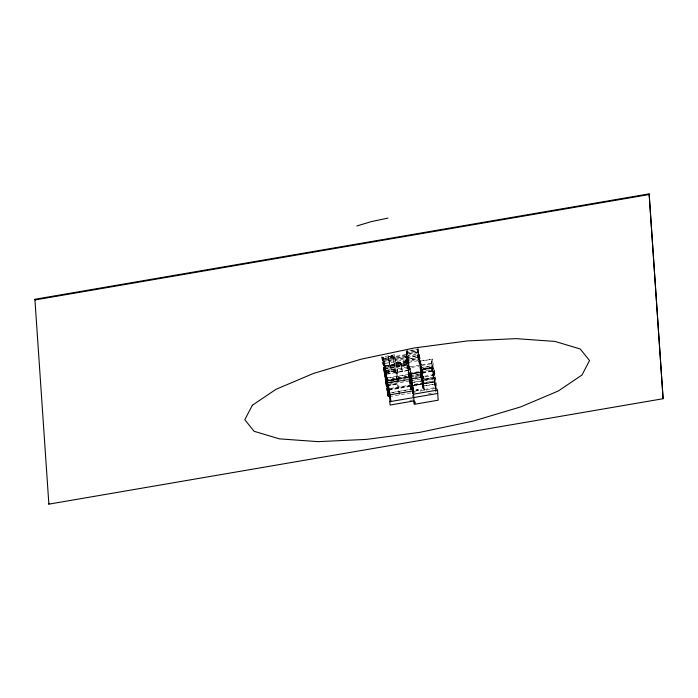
<?xml version="1.0" encoding="UTF-8"?>
<svg xmlns="http://www.w3.org/2000/svg" width="698" height="698" viewBox="0 0 698 698"><rect width="100%" height="100%" fill="white"/><g stroke="black" fill="none" stroke-linecap="round" stroke-linejoin="round"><path stroke-width="0.52" stroke-dasharray="3.49 2.62" d="M388.263 356.748L392.93 355.596L394.588 365.255L389.912 366.04L388.263 356.748L392.93 355.596M389.912 366.04L394.588 364.906L389.929 365.857L388.263 356.399M406.236 361.075L395.705 362.943L405.617 361.686C408.26 361.669 404.971 357.804 407.222 357.934L418.442 355.552M418.233 357.149L406.48 359.409L406.637 365.229L384.72 368.989C385.872 371.982 383.743 359.278 384.685 369.242M383.08 362.786C384.415 363.545 380.986 358.484 383.917 358.336L406.725 354.427L406.524 351.443M385.156 367.68L384.991 367.323M384.947 370.734C385.872 369.992 384.72 372.017 384.79 369.861L406.89 366.066L406.463 359.767L384.362 363.562L386.701 380.567M385.776 381.431C385.977 372.4 385.331 383.35 386.221 381.291M385.758 376.85C384.711 375.925 387.12 379.258 385.985 381.335M386.011 378.255L385.549 378.281M420.763 376.981L420.301 367.532L421.295 379.66L422.438 379.459L422.046 373.605L420.894 373.805M420.571 367.776L420.109 367.794M406.594 351.207L407.615 350.797M409.665 350.448L417.962 349.332L418.765 361.311L419.917 361.11L419.524 355.265L418.372 355.457M386.701 382.827L386.474 379.459L385.558 379.616L381.806 356.983L394.536 354.802L396.438 366.982L394.536 354.802M383.403 357.524L382.417 358.004L383.403 357.524L384.563 366.625L396.281 364.618M390.165 365.813L388.533 356.582L392.738 355.858L394.37 365.098M407.362 353.72L406.332 353.642L407.344 353.476L408.234 358.624L384.301 362.733L384.938 371.973L385.863 371.816L385.628 368.439L408.644 364.487L406.123 350.457M388.55 356.757L392.738 355.858M417.692 351.905L407.745 353.607L407.981 357.044L384.04 361.093M381.981 359.54L394.702 357.359M433.502 371.022L434.348 377.74L423.302 379.633L422.456 372.915L433.502 371.022L433.711 374.172L434.636 374.015L432.341 359.042L420.371 361.093L431.434 359.426L432.498 369.294L410.407 373.081L408.496 362.375L407.998 355.195L417.954 353.485L417.072 348.581M412.736 390.365L410.59 374.425L420.72 372.688L423.573 388.454L423.171 382.609L418.198 354.34L408.068 356.076L410.407 373.081M406.541 356.713L405.547 357.14L406.541 356.713L412.474 390.173M406.184 360.709L418.154 358.65L417.5 354.837L418.512 354.663L419.149 358.231L407.178 360.281L407.414 363.719L396.211 365.831M417.517 355.081L418.53 354.907L420.833 367.846L432.795 365.796L432.341 359.042M421.26 364.975L419.437 354.706L419.611 360.814L421.609 372.078L421.025 364.888M383.054 361.564L417.98 355.622M419.149 358.231L418.721 351.975L406.751 354.026L406.986 357.463L406.044 358.074L406.419 364.077L405.765 360.325L406.777 360.151L407.414 363.719M405.782 360.508L406.786 360.343L409.726 376.841L386.256 380.925L387.181 380.768M396.036 362.786L400.704 361.957L402.371 371.423L397.694 372.226L396.045 362.934M384.999 364.871L384.092 365.255L384.999 364.871L386.256 374.041L409.272 370.097L406.332 353.642M397.921 372.008L396.307 362.951L400.512 362.227L402.127 371.292M396.316 363.117L400.512 362.227M381.806 356.983L383.315 365.464L384.328 365.29M383.821 364.312C383.307 365.342 382.26 360.36 384.284 360.404L406.376 356.608C409.011 356.573 405.756 352.691 407.981 352.856L417.866 351.19L418.372 359.74L406.411 361.8L405.538 356.887M385.13 365.708L408.129 361.686L408.208 362.14L408.129 361.695M385.191 366.092L408.208 362.149M383.315 365.464L383.106 360.534L383.612 360.089L406.297 356.146C408.382 356.102 405.39 352.324 407.902 352.403L418.128 350.841L418.721 357.254L407.501 359.54C405.521 359.636 408.374 363.388 405.896 363.292L396.063 364.975L395.993 364.548L406.533 362.716M408.496 362.375L418.626 360.639L418.198 354.34M419.611 360.814L419.437 354.706M385.889 370.882L387.634 380.689L396.848 379.11L395.077 369.015L383.804 370.952L383.743 367.427L385.427 378.176M408.4 363.239L408.496 363.763L408.4 363.213L385.383 367.131L385.479 367.637L385.383 367.192M383.603 368.029L384.755 367.829L389.283 393.689L389.24 393.122M385.462 367.584L408.47 363.641M384.729 368.823L408.644 364.487M385.427 370.9L395.077 369.015M386.046 370.891L409.054 366.947L408.662 364.714M409.979 366.782L432.071 362.995M421.164 365.56L433.135 363.501M408.295 367.994L408.723 374.294L386.631 378.089L386.203 371.79L408.295 367.994L410.633 384.999L388.533 388.795L385.348 370.455L395.478 368.719L397.389 379.476L386.334 381.317M420.493 369.312L432.455 367.261L434.566 380.89L412.466 384.685L410.136 367.68L420.266 365.935L424.131 390.426L423.634 382.53L422.482 382.731L422.883 388.577L424.026 388.376M387.154 385.61L388.306 385.418L386.561 375.603L385.409 375.803L385.357 372.278L385.34 375.463M386.343 372.4L396.473 370.655L398.218 380.471M386.352 372.566L396.481 370.83M385.209 372.872L396.473 370.655M420.815 367.619L431.861 365.726L431.434 359.426M386.273 374.268L408.365 370.472L406.463 359.767M433.362 366.878L421.4 368.928L423.302 379.633M423.756 379.503L421.932 369.242L432.062 367.506L434.592 381.344M421.932 369.294L432.062 367.558M431.678 368.029L422.491 369.888L431.678 368.029L433.353 377.505M422.482 369.722L431.687 368.143M420.301 370.176L421.505 370.036M421.444 371.092L421.112 364.182L419.96 364.382L420.981 378.037L386.928 383.883L386.046 378.979L385.13 379.136L386.064 379.206M409.499 373.413L420.545 371.519L418.626 360.639M385.348 377.845L386.5 377.644M410.564 373.98L432.655 370.184L432.455 367.261M409.656 374.303L421.618 372.252L409.656 374.364M410.948 389.65L408.758 374.739L386.657 378.534L387.242 386.169L387.032 383.019M432.795 365.796L434.863 377.391L435.316 384.136L423.354 386.195L421.042 373.203L420.126 373.36L421.034 372.976M422.456 372.915L434.409 370.638L437.498 390.069M424.192 389.371L421.958 373.046L422.142 379.162L423.965 389.414M386.177 379.764L420.292 374.233L386.238 380.183M385.549 380.768L408.792 376.772L408.365 370.472M386.422 381.169L420.501 375.411L386.474 381.431M385.532 376.833L385.636 381.326L383.726 370.621L383.743 367.427M399.143 394.082L397.371 383.987L386.099 385.924L386.038 382.399L388.306 395.661L387.844 395.74M385.767 382.705L421.662 376.545M388.105 382.382L398.226 380.637M434.139 374.59L385.785 382.984L385.313 376.929M385.898 383.001L387.05 382.801M387.713 382.792L398.759 380.838L396.848 370.132L385.802 372.025L387.713 382.731M411.951 389.336L411.27 379.206L435.203 375.096M412.605 392.197L410.363 379.59L388.271 383.385L390.182 394.169M408.758 374.739L409.185 381.047L387.085 384.834L388.646 393.576M411.017 380.724L421.147 378.988L420.72 372.688M387.573 384.807L388.167 391.037M387.599 385.017L388.524 384.86L388.943 391.037L387.992 391.063L388.385 393.236M424.148 379.093L433.345 377.4L424.157 379.258L422.473 369.608M399.684 394.449L397.773 383.691L386.718 385.584L388.629 396.351M434.863 377.391L433.947 377.548L435.02 387.643L420.013 390.217M387.268 386.011L397.38 384.162M434.365 377.967L422.395 380.017L421.958 373.046M435.43 378.473L411.497 382.583L412.71 390.103M413.417 392.058L411.759 382.705L410.834 382.862L412.038 390.304M436.433 389.563L434.522 378.857L412.431 382.652L414.15 392.285M411.105 383.106L411.803 382.993M410.913 384.005L411.837 383.848M432.655 370.184L434.575 381.117L423.529 383.01L423.974 389.536M388.568 389.24L410.66 385.444M423.546 383.237L412.501 385.13L410.59 374.425M410.363 379.59L410.79 385.889L388.699 389.685L389.458 393.969M434.522 378.857L434.723 381.78L412.631 385.575L413.391 389.859M411.724 385.959L435.657 381.85M388.725 390.13L410.817 386.343L411.392 389.554M435.901 388.655L434.749 382.234L412.658 386.029L413.425 390.304M423.337 385.968L434.383 384.075M412.003 389.074L388.018 393.436M414.952 391.081L412.928 391.43L412.038 378.386L410.136 367.68M386.038 382.399L386.02 385.593L388.158 396.255M413.085 392.328L416.095 391.805M420.117 391.116L435.177 388.533L434.749 382.234M389.292 396.639L411.139 392.887M428.214 393.934L431.373 393.393M409.77 400.512L412.928 399.971M384.493 366.153L384.93 366.014M420.824 369.12C420.056 368.561 420.624 376.955 421.26 375.646M435.316 384.136L436.276 389.493M431.861 365.726L432.498 369.294M434.723 381.78L436.442 391.421M431.696 368.308L433.362 377.679M435.177 388.533L435.945 392.817M418.067 348.162L422.438 372.697M419.847 360.779L421.671 371.048M423.703 384.127L421.226 370.019L421.985 379.538M417.5 354.837L418.372 359.74M420.109 373.133L420.981 378.037M421.147 378.988L423.058 389.693L422.613 383.167M407.126 350.291L407.998 355.195M411.27 379.206L413.329 390.801M411.75 383.865L411.672 382.722L413.303 392.075M412.719 392.171L411.061 382.827L411.174 384.136L411.872 384.022L411.759 382.705M408.723 374.294L410.633 384.999M410.79 385.889L411.55 390.173M412.344 394.902L412.727 397.049M405.765 360.325L406.637 365.229M406.89 366.066L408.792 376.772M409.185 381.047L410.703 389.606M395.094 369.294L396.83 378.831M386.203 371.79L388.105 382.495M388.358 384.886L389.877 393.384M383.429 357.83L384.301 362.733M388.803 387.879L389.013 389.711M388.908 389.371L389.1 391.055M384.075 365.028L389.423 395.216M385.122 372.313L387.477 386.134M382.399 357.699L384.938 371.973M388.664 393.855L384.066 368.003L386.011 380.742M383.516 367.471L385.863 381.283M385.811 382.443L388.245 396.813L385.13 379.136M434.409 370.638L434.636 374.015M434.575 381.117L435.02 387.643M421.042 370.115L419.062 355.343L419.454 361.189M418.154 358.65L417.57 349.55L407.693 351.251C405.468 351.146 408.67 355.125 406.088 355.003L383.289 358.947L383.542 362.707M411.244 383.089L411.314 384.118M410.817 386.343L411.017 389.266L388.926 393.061L388.088 382.207M409.054 366.947L409.726 376.841M407.362 359.391L407.588 362.759M394.353 364.923L394.518 367.305M390.147 365.647L390.313 368.029M389.571 391.691L389.711 393.742M389.275 389.99L389.484 393.079M388.969 388.289L389.388 394.457M388.664 386.587L389.152 392.939M387.425 382.67L388.018 391.194M388.306 395.661L386.36 382.923L386.552 385.846M387.931 396.298L387.643 392.817L388.795 392.616L385.671 372.854M386.718 380.794L386.928 383.883M385.2 367.506L385.409 370.655M385.523 379.843L385.959 380L385.523 379.843M420.562 374.198L420.999 374.355L420.589 374.145"/><path stroke-width="1.05" d="M356.826 225.96L371.545 221.563L387.966 218.099M48.869 504.148L34.9 299.285L649.131 193.852L663.1 398.715L48.869 504.148L48.747 503.476M649.253 194.524L35.022 299.957L34.9 299.285M413.417 391.997L412.492 392.154L412.57 393.297L413.486 393.079L414.246 404.308L438.178 400.198L437.498 390.069L413.565 394.178M389.842 401.429L390.758 401.228L390.339 395.059L389.397 394.911L413.329 390.801L413.417 392.058L412.71 392.119M389.859 401.664L437.725 393.445M414.019 400.931L390.086 405.041L389.842 401.394M414.097 402.144L415.013 401.926L415.092 403.069L414.176 403.226M663.1 398.715L649.131 193.852M414.656 402.048L414.725 403.078M414.455 402.083L414.525 403.112M413.329 392.014L413.399 393.157M413.068 392.11L413.137 393.14M412.858 392.145L412.928 393.175M390.182 395.085L390.601 401.263M389.589 395.147L390.016 401.402M416.217 390.243L418.154 389.973L416.217 390.243M252.353 405.25L244.797 419.725L254.124 431.303L279.401 438.859L318.166 441.642L366.625 439.382L420.03 432.306L473.157 421.095L520.804 406.864L558.304 390.985L581.984 375.027L589.54 360.552L580.221 348.974L554.945 341.418L516.171 338.635L467.721 340.894L414.315 347.97L361.189 359.182L313.542 373.421L276.042 389.292L252.353 405.25"/></g></svg>
